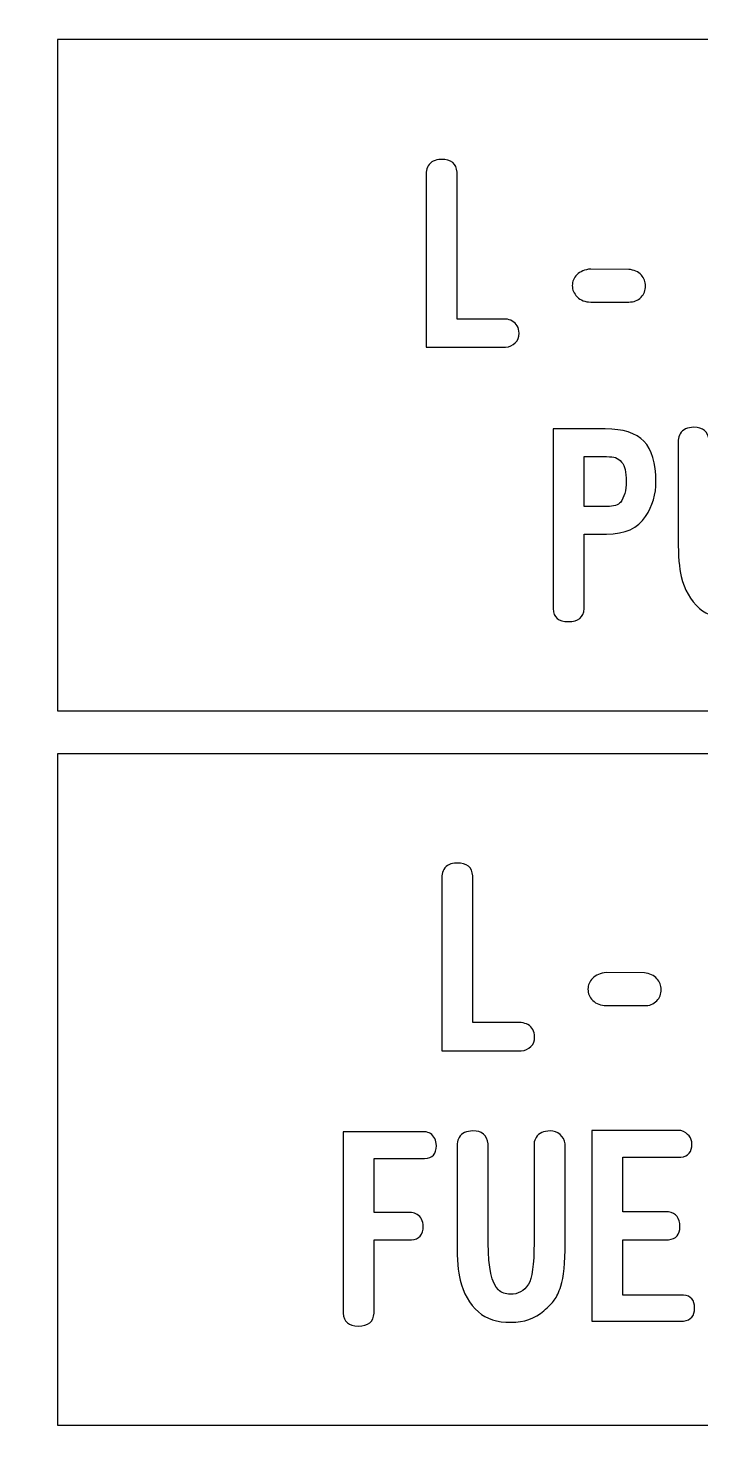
# Model space of a CAD drawing. Extents: x -224 to 225, y -79 to 79.
# Drawn here: x 127.49 to 138.26, y -34.39 to -11.7 of the extents above; entities that cross this region are included whole.
import ezdxf

# ---------------------------------------------------------------- set-up
doc = ezdxf.new("R2010")
doc.units = 0
doc.header["$MEASUREMENT"] = 0
doc.layers.add('PLAN_1', color=7, linetype='CONTINUOUS')

msp = doc.modelspace()

# ---------------------------------------------------------------- linework, layer by layer
at = {"layer": 'PLAN_1', "color": 250}
for points, knots in [([(223.9759, 78.3773), (223.9759, 78.3773), (80.9759, 78.3773), (80.9759, 78.3773), (80.9759, 78.3773), (80.4251, 78.3773), (79.9759, 77.9273), (79.9759, 77.3758), (79.9759, 77.3758), (79.9759, 77.3758), (79.9758, 71.3342), (79.9758, 71.3342), (79.9758, 71.3342), (79.9758, 70.7827), (80.4251, 70.3325), (80.9759, 70.3325), (80.9759, 70.3325), (80.9759, 70.3325), (84.7471, 70.3329), (84.7471, 70.3329), (84.7471, 70.3329), (84.7471, 70.3329), (84.7471, 70.3312), (84.7471, 70.3312), (84.7471, 70.3312), (84.7774, 70.3321), (84.8074, 70.3317), (84.8374, 70.3317), (84.8374, 70.3317), (88.2125, 70.3329), (90.9501, 67.5933), (90.9501, 64.2164), (90.9501, 64.2164), (90.9499, 60.8399), (88.2127, 58.101), (84.8374, 58.101), (84.8374, 58.101), (84.8072, 58.1014), (84.7774, 58.1018), (84.7474, 58.1024), (84.7474, 58.1024), (84.7474, 58.1024), (84.7471, 58.1014), (84.7471, 58.1014), (84.7471, 58.1014), (84.7471, 58.1014), (80.9759, 58.1014), (80.9759, 58.1014), (80.9759, 58.1014), (80.4251, 58.1014), (79.9759, 57.6514), (79.9759, 57.0999), (79.9759, 57.0999), (79.9759, 57.0999), (79.9758, -57.5), (79.9758, -57.5), (79.9758, -57.5), (79.9758, -58.0516), (80.4251, -58.5014), (80.9759, -58.5014), (80.9759, -58.5014), (80.9759, -58.5014), (84.7471, -58.5013), (84.7471, -58.5013), (84.7471, -58.5013), (84.7471, -58.5013), (84.7471, -58.502), (84.7471, -58.502), (84.7471, -58.502), (84.7774, -58.5013), (84.8074, -58.5014), (84.8374, -58.5014), (84.8374, -58.5014), (88.2125, -58.5013), (90.9501, -61.2399), (90.9501, -64.6167), (90.9501, -64.6167), (90.9499, -67.9901), (88.2177, -70.7272), (84.8467, -70.7321), (84.8467, -70.7321), (84.8397, -70.7321), (84.8338, -70.732), (84.8269, -70.7319), (84.8269, -70.7319), (84.8002, -70.7315), (84.7739, -70.7314), (84.7474, -70.7309), (84.7474, -70.7309), (84.7474, -70.7309), (84.7471, -70.7314), (84.7471, -70.7314), (84.7471, -70.7314), (84.7471, -70.7314), (80.9759, -70.7314), (80.9759, -70.7314), (80.9759, -70.7314), (80.4251, -70.7314), (79.9759, -71.181), (79.9759, -71.7325), (79.9759, -71.7325), (79.9759, -71.7325), (79.9758, -77.6209), (79.9758, -77.6209), (79.9758, -77.6209), (79.9758, -77.9033), (80.0791, -78.1466), (80.2822, -78.3424), (80.2822, -78.3424), (80.4854, -78.5379), (80.7318, -78.6325), (81.0136, -78.6218), (81.0136, -78.6218), (81.0136, -78.6218), (224.0136, -78.5346), (224.0136, -78.5346), (224.0136, -78.5346), (224.5508, -78.5142), (224.9758, -78.0725), (224.9758, -77.5342), (224.9758, -77.5342), (224.9758, -77.5342), (224.9758, -71.7378), (224.9758, -71.7378), (224.9758, -71.7378), (224.9758, -71.1866), (224.5266, -70.7368), (223.9758, -70.7368), (223.9758, -70.7368), (223.9758, -70.7368), (220.4778, -70.7365), (220.4778, -70.7365), (220.4778, -70.7365), (220.4778, -70.7365), (220.4778, -70.735), (220.4778, -70.735), (220.4778, -70.735), (220.4481, -70.7357), (220.4179, -70.7368), (220.3879, -70.7368), (220.3879, -70.7368), (217.0127, -70.7365), (214.2753, -67.9983), (214.2753, -64.6215), (214.2753, -64.6215), (214.2753, -61.2481), (217.0057, -58.5128), (220.3752, -58.506), (220.3752, -58.506), (220.381, -58.5058), (220.3857, -58.506), (220.3914, -58.5058), (220.3914, -58.5058), (220.4203, -58.5054), (220.4492, -58.5066), (220.4779, -58.5072), (220.4779, -58.5072), (220.4779, -58.5072), (220.4778, -58.505), (220.4778, -58.505), (220.4778, -58.505), (220.4778, -58.505), (223.9759, -58.505), (223.9759, -58.505), (223.9759, -58.505), (224.5267, -58.505), (224.9758, -58.0556), (224.9758, -57.5041), (224.9758, -57.5041), (224.9758, -57.5041), (224.9758, 57.096), (224.9758, 57.096), (224.9758, 57.096), (224.9758, 57.6478), (224.5266, 58.0971), (223.9758, 58.0971), (223.9758, 58.0971), (223.9758, 58.0971), (220.4778, 58.0973), (220.4778, 58.0973), (220.4778, 58.0973), (220.4778, 58.0973), (220.4778, 58.099), (220.4778, 58.099), (220.4778, 58.099), (220.4481, 58.0981), (220.4179, 58.0971), (220.3879, 58.0971), (220.3879, 58.0971), (217.0127, 58.0973), (214.2753, 60.8356), (214.2753, 64.2126), (214.2753, 64.2126), (214.2753, 67.5856), (217.0053, 70.3207), (220.3743, 70.3279), (220.3743, 70.3279), (220.3808, 70.3282), (220.386, 70.3279), (220.3923, 70.328), (220.3923, 70.328), (220.4209, 70.3288), (220.4495, 70.3274), (220.4779, 70.3268), (220.4779, 70.3268), (220.4779, 70.3268), (220.4778, 70.3291), (220.4778, 70.3291), (220.4778, 70.3291), (220.4778, 70.3291), (223.9759, 70.3291), (223.9759, 70.3291), (223.9759, 70.3291), (224.5267, 70.3291), (224.9758, 70.7785), (224.9758, 71.3299), (224.9758, 71.3299), (224.9758, 71.3299), (224.9758, 77.3759), (224.9758, 77.3759), (224.9758, 77.3759), (224.9758, 77.9276), (224.5265, 78.377), (223.9759, 78.3773)], [0, 0, 0, 0, 0.0175439, 0.0175439, 0.0175439, 0.0175439, 0.0350877, 0.0350877, 0.0350877, 0.0350877, 0.0526316, 0.0526316, 0.0526316, 0.0526316, 0.0701754, 0.0701754, 0.0701754, 0.0701754, 0.0877193, 0.0877193, 0.0877193, 0.0877193, 0.1052632, 0.1052632, 0.1052632, 0.1052632, 0.122807, 0.122807, 0.122807, 0.122807, 0.1403509, 0.1403509, 0.1403509, 0.1403509, 0.1578947, 0.1578947, 0.1578947, 0.1578947, 0.1754386, 0.1754386, 0.1754386, 0.1754386, 0.1929825, 0.1929825, 0.1929825, 0.1929825, 0.2105263, 0.2105263, 0.2105263, 0.2105263, 0.2280702, 0.2280702, 0.2280702, 0.2280702, 0.245614, 0.245614, 0.245614, 0.245614, 0.2631579, 0.2631579, 0.2631579, 0.2631579, 0.2807018, 0.2807018, 0.2807018, 0.2807018, 0.2982456, 0.2982456, 0.2982456, 0.2982456, 0.3157895, 0.3157895, 0.3157895, 0.3157895, 0.3333333, 0.3333333, 0.3333333, 0.3333333, 0.3508772, 0.3508772, 0.3508772, 0.3508772, 0.3684211, 0.3684211, 0.3684211, 0.3684211, 0.3859649, 0.3859649, 0.3859649, 0.3859649, 0.4035088, 0.4035088, 0.4035088, 0.4035088, 0.4210526, 0.4210526, 0.4210526, 0.4210526, 0.4385965, 0.4385965, 0.4385965, 0.4385965, 0.4561404, 0.4561404, 0.4561404, 0.4561404, 0.4736842, 0.4736842, 0.4736842, 0.4736842, 0.4912281, 0.4912281, 0.4912281, 0.4912281, 0.5087719, 0.5087719, 0.5087719, 0.5087719, 0.5263158, 0.5263158, 0.5263158, 0.5263158, 0.5438596, 0.5438596, 0.5438596, 0.5438596, 0.5614035, 0.5614035, 0.5614035, 0.5614035, 0.5789474, 0.5789474, 0.5789474, 0.5789474, 0.5964912, 0.5964912, 0.5964912, 0.5964912, 0.6140351, 0.6140351, 0.6140351, 0.6140351, 0.6315789, 0.6315789, 0.6315789, 0.6315789, 0.6491228, 0.6491228, 0.6491228, 0.6491228, 0.6666667, 0.6666667, 0.6666667, 0.6666667, 0.6842105, 0.6842105, 0.6842105, 0.6842105, 0.7017544, 0.7017544, 0.7017544, 0.7017544, 0.7192982, 0.7192982, 0.7192982, 0.7192982, 0.7368421, 0.7368421, 0.7368421, 0.7368421, 0.754386, 0.754386, 0.754386, 0.754386, 0.7719298, 0.7719298, 0.7719298, 0.7719298, 0.7894737, 0.7894737, 0.7894737, 0.7894737, 0.8070175, 0.8070175, 0.8070175, 0.8070175, 0.8245614, 0.8245614, 0.8245614, 0.8245614, 0.8421053, 0.8421053, 0.8421053, 0.8421053, 0.8596491, 0.8596491, 0.8596491, 0.8596491, 0.877193, 0.877193, 0.877193, 0.877193, 0.8947368, 0.8947368, 0.8947368, 0.8947368, 0.9122807, 0.9122807, 0.9122807, 0.9122807, 0.9298246, 0.9298246, 0.9298246, 0.9298246, 0.9473684, 0.9473684, 0.9473684, 0.9473684, 0.9649123, 0.9649123, 0.9649123, 0.9649123, 1, 1, 1, 1]), ([(101.9357, 69.1187), (101.9357, 69.1187), (203.0161, 69.1187), (203.0161, 69.1187), (203.0161, 69.1187), (203.0161, 69.1187), (203.0161, -69.3472), (203.0161, -69.3472), (203.0161, -69.3472), (203.0161, -69.3472), (101.9357, -69.3472), (101.9357, -69.3472), (101.9357, -69.3472), (101.9357, -69.3472), (101.9357, 69.1187), (101.9357, 69.1187)], [0, 0, 0, 0, 0.2, 0.2, 0.2, 0.2, 0.4, 0.4, 0.4, 0.4, 0.6, 0.6, 0.6, 0.6, 1, 1, 1, 1]), ([(127.9581, -11.878), (127.9581, -11.878), (152.0173, -11.878), (152.0173, -11.878), (152.0173, -11.878), (152.0173, -11.878), (152.0173, -22.6323), (152.0173, -22.6323), (152.0173, -22.6323), (152.0173, -22.6323), (127.9581, -22.6323), (127.9581, -22.6323), (127.9581, -22.6323), (127.9581, -22.6323), (127.9581, -11.878), (127.9581, -11.878)], [0, 0, 0, 0, 0.2, 0.2, 0.2, 0.2, 0.4, 0.4, 0.4, 0.4, 0.6, 0.6, 0.6, 0.6, 1, 1, 1, 1]), ([(127.9581, -23.3234), (127.9581, -23.3234), (152.0173, -23.3234), (152.0173, -23.3234), (152.0173, -23.3234), (152.0173, -23.3234), (152.0173, -34.0776), (152.0173, -34.0776), (152.0173, -34.0776), (152.0173, -34.0776), (127.9581, -34.0776), (127.9581, -34.0776), (127.9581, -34.0776), (127.9581, -34.0776), (127.9581, -23.3234), (127.9581, -23.3234)], [0, 0, 0, 0, 0.2, 0.2, 0.2, 0.2, 0.4, 0.4, 0.4, 0.4, 0.6, 0.6, 0.6, 0.6, 1, 1, 1, 1])]:
    msp.add_open_spline(points, degree=3, knots=knots, dxfattribs=at)
at = {"layer": 'PLAN_1', "color": 7}
for points, knots in [([(133.8624, -16.8101), (133.8624, -16.8101), (133.8624, -14.0054), (133.8624, -14.0054), (133.8624, -14.0054), (133.8676, -13.9659), (133.8783, -13.9316), (133.8961, -13.9031), (133.8961, -13.9031), (133.9368, -13.835), (134.0067, -13.8008), (134.1046, -13.8008), (134.1046, -13.8008), (134.2674, -13.7994), (134.3518, -13.8675), (134.3595, -14.0054), (134.3595, -14.0054), (134.3595, -14.0054), (134.3595, -16.3573), (134.3595, -16.3573), (134.3595, -16.3573), (134.3595, -16.3573), (135.1384, -16.3573), (135.1384, -16.3573), (135.1384, -16.3573), (135.1791, -16.3626), (135.2145, -16.3726), (135.2443, -16.3893), (135.2443, -16.3893), (135.315, -16.4287), (135.3511, -16.4947), (135.3524, -16.5863), (135.3524, -16.5863), (135.3551, -16.6484), (135.3352, -16.7001), (135.2933, -16.7401), (135.2933, -16.7401), (135.2521, -16.7807), (135.2005, -16.8036), (135.1382, -16.8101), (135.1382, -16.8101), (135.1382, -16.8101), (133.8624, -16.8101), (133.8624, -16.8101)], [0, 0, 0, 0, 0.0833333, 0.0833333, 0.0833333, 0.0833333, 0.1666667, 0.1666667, 0.1666667, 0.1666667, 0.25, 0.25, 0.25, 0.25, 0.3333333, 0.3333333, 0.3333333, 0.3333333, 0.4166667, 0.4166667, 0.4166667, 0.4166667, 0.5, 0.5, 0.5, 0.5, 0.5833333, 0.5833333, 0.5833333, 0.5833333, 0.6666667, 0.6666667, 0.6666667, 0.6666667, 0.75, 0.75, 0.75, 0.75, 0.8333333, 0.8333333, 0.8333333, 0.8333333, 1, 1, 1, 1]), ([(136.5013, -16.0853), (136.4116, -16.084), (136.339, -16.0561), (136.2831, -16.0015), (136.2831, -16.0015), (136.2324, -15.9504), (136.2068, -15.8903), (136.2068, -15.8209), (136.2068, -15.8209), (136.207, -15.7542), (136.231, -15.6969), (136.2793, -15.6492), (136.2793, -15.6492), (136.3316, -15.5958), (136.4058, -15.5653), (136.5011, -15.5565), (136.5011, -15.5565), (136.5011, -15.5565), (137.1103, -15.5621), (137.1103, -15.5621), (137.1103, -15.5621), (137.196, -15.5698), (137.2633, -15.6003), (137.3129, -15.6538), (137.3129, -15.6538), (137.3569, -15.702), (137.3784, -15.7598), (137.3784, -15.8286), (137.3784, -15.8286), (137.3785, -15.8977), (137.3555, -15.9576), (137.3097, -16.0072), (137.3097, -16.0072), (137.2591, -16.0605), (137.1921, -16.0866), (137.1101, -16.0853), (137.1101, -16.0853), (137.1101, -16.0853), (136.5013, -16.0853), (136.5013, -16.0853)], [0, 0, 0, 0, 0.0909091, 0.0909091, 0.0909091, 0.0909091, 0.1818182, 0.1818182, 0.1818182, 0.1818182, 0.2727273, 0.2727273, 0.2727273, 0.2727273, 0.3636364, 0.3636364, 0.3636364, 0.3636364, 0.4545455, 0.4545455, 0.4545455, 0.4545455, 0.5454545, 0.5454545, 0.5454545, 0.5454545, 0.6363636, 0.6363636, 0.6363636, 0.6363636, 0.7272727, 0.7272727, 0.7272727, 0.7272727, 0.8181818, 0.8181818, 0.8181818, 0.8181818, 1, 1, 1, 1]), ([(137.3819, -19.5216), (137.2619, -19.7093), (137.0526, -19.8027), (136.7564, -19.8027), (136.7564, -19.8027), (136.7564, -19.8027), (136.3949, -19.8027), (136.3949, -19.8027), (136.3949, -19.8027), (136.3949, -19.8027), (136.3949, -20.9972), (136.3949, -20.9972), (136.3949, -20.9972), (136.3883, -21.1365), (136.3044, -21.2057), (136.1436, -21.2057), (136.1436, -21.2057), (135.9859, -21.2057), (135.9039, -21.1365), (135.8975, -20.9972), (135.8975, -20.9972), (135.8975, -20.9972), (135.8976, -18.1176), (135.8976, -18.1176), (135.8976, -18.1176), (135.8976, -18.1176), (136.7342, -18.1176), (136.7342, -18.1176), (136.7342, -18.1176), (137.0196, -18.1176), (137.2268, -18.1837), (137.3552, -18.316), (137.3552, -18.316), (137.4837, -18.4481), (137.5478, -18.6637), (137.5478, -18.9631), (137.5478, -18.9631), (137.5478, -19.1626), (137.4925, -19.3489), (137.3819, -19.5216)], [0, 0, 0, 0, 0.0909091, 0.0909091, 0.0909091, 0.0909091, 0.1818182, 0.1818182, 0.1818182, 0.1818182, 0.2727273, 0.2727273, 0.2727273, 0.2727273, 0.3636364, 0.3636364, 0.3636364, 0.3636364, 0.4545455, 0.4545455, 0.4545455, 0.4545455, 0.5454545, 0.5454545, 0.5454545, 0.5454545, 0.6363636, 0.6363636, 0.6363636, 0.6363636, 0.7272727, 0.7272727, 0.7272727, 0.7272727, 0.8181818, 0.8181818, 0.8181818, 0.8181818, 1, 1, 1, 1]), ([(139.5655, -20.5796), (139.5344, -20.6773), (139.4993, -20.7525), (139.4612, -20.8047), (139.4612, -20.8047), (139.429, -20.8484), (139.3728, -20.9051), (139.2934, -20.9743), (139.2934, -20.9743), (139.1518, -21.097), (138.9762, -21.1586), (138.7664, -21.1586), (138.7664, -21.1586), (138.5428, -21.1585), (138.3697, -21.1034), (138.2464, -20.9928), (138.2464, -20.9928), (138.1003, -20.8611), (138.0017, -20.6921), (137.9521, -20.4842), (137.9521, -20.4842), (137.9199, -20.3494), (137.9038, -20.1523), (137.9038, -19.8944), (137.9038, -19.8944), (137.9038, -19.8944), (137.9038, -18.298), (137.9038, -18.298), (137.9038, -18.298), (137.9078, -18.2586), (137.9177, -18.2243), (137.9355, -18.1958), (137.9355, -18.1958), (137.9788, -18.1277), (138.0525, -18.0928), (138.1568, -18.0916), (138.1568, -18.0916), (138.2985, -18.0902), (138.3805, -18.1589), (138.4028, -18.2981), (138.4028, -18.2981), (138.4028, -18.2981), (138.4029, -19.8923), (138.4029, -19.8923), (138.4029, -19.8923), (138.4029, -20.2871), (138.4574, -20.5363), (138.5668, -20.6394), (138.5668, -20.6394), (138.6152, -20.685), (138.6793, -20.7086), (138.7588, -20.7098), (138.7588, -20.7098), (138.8803, -20.711), (138.9762, -20.6578), (139.0454, -20.5496), (139.0454, -20.5496), (139.1065, -20.4556), (139.137, -20.2363), (139.137, -19.8923), (139.137, -19.8923), (139.137, -19.8923), (139.1371, -18.298), (139.1371, -18.298), (139.1371, -18.298), (139.1409, -18.2586), (139.1516, -18.2243), (139.1707, -18.1958), (139.1707, -18.1958), (139.2139, -18.1277), (139.2883, -18.0928), (139.3938, -18.0916), (139.3938, -18.0916), (139.4562, -18.0916), (139.5089, -18.1105), (139.5534, -18.1493), (139.5534, -18.1493), (139.5973, -18.1873), (139.6239, -18.237), (139.6341, -18.2981), (139.6341, -18.2981), (139.6341, -18.2981), (139.6342, -19.8944), (139.6342, -19.8944), (139.6342, -19.8944), (139.6342, -20.2044), (139.6112, -20.4328), (139.5655, -20.5796)], [0, 0, 0, 0, 0.0434783, 0.0434783, 0.0434783, 0.0434783, 0.0869565, 0.0869565, 0.0869565, 0.0869565, 0.1304348, 0.1304348, 0.1304348, 0.1304348, 0.173913, 0.173913, 0.173913, 0.173913, 0.2173913, 0.2173913, 0.2173913, 0.2173913, 0.2608696, 0.2608696, 0.2608696, 0.2608696, 0.3043478, 0.3043478, 0.3043478, 0.3043478, 0.3478261, 0.3478261, 0.3478261, 0.3478261, 0.3913043, 0.3913043, 0.3913043, 0.3913043, 0.4347826, 0.4347826, 0.4347826, 0.4347826, 0.4782609, 0.4782609, 0.4782609, 0.4782609, 0.5217391, 0.5217391, 0.5217391, 0.5217391, 0.5652174, 0.5652174, 0.5652174, 0.5652174, 0.6086957, 0.6086957, 0.6086957, 0.6086957, 0.6521739, 0.6521739, 0.6521739, 0.6521739, 0.6956522, 0.6956522, 0.6956522, 0.6956522, 0.7391304, 0.7391304, 0.7391304, 0.7391304, 0.7826087, 0.7826087, 0.7826087, 0.7826087, 0.826087, 0.826087, 0.826087, 0.826087, 0.8695652, 0.8695652, 0.8695652, 0.8695652, 0.9130435, 0.9130435, 0.9130435, 0.9130435, 1, 1, 1, 1]), ([(137.0527, -18.7691), (137.0293, -18.6725), (136.9769, -18.6083), (136.8975, -18.5772), (136.8975, -18.5772), (136.8727, -18.5676), (136.8244, -18.5625), (136.7525, -18.5625), (136.7525, -18.5625), (136.7525, -18.5625), (136.3949, -18.5625), (136.3949, -18.5625), (136.3949, -18.5625), (136.3949, -18.5625), (136.3949, -19.3596), (136.3949, -19.3596), (136.3949, -19.3596), (136.3949, -19.3596), (136.7602, -19.3596), (136.7602, -19.3596), (136.7602, -19.3596), (136.8715, -19.3596), (136.9445, -19.3381), (136.9776, -19.2942), (136.9776, -19.2942), (137.04, -19.2134), (137.071, -19.1035), (137.071, -18.9631), (137.071, -18.9631), (137.0712, -18.8847), (137.0647, -18.8199), (137.0527, -18.7691)], [0, 0, 0, 0, 0.1111111, 0.1111111, 0.1111111, 0.1111111, 0.2222222, 0.2222222, 0.2222222, 0.2222222, 0.3333333, 0.3333333, 0.3333333, 0.3333333, 0.4444444, 0.4444444, 0.4444444, 0.4444444, 0.5555556, 0.5555556, 0.5555556, 0.5555556, 0.6666667, 0.6666667, 0.6666667, 0.6666667, 0.7777778, 0.7777778, 0.7777778, 0.7777778, 1, 1, 1, 1]), ([(134.1135, -28.0829), (134.1135, -28.0829), (134.1135, -25.2782), (134.1135, -25.2782), (134.1135, -25.2782), (134.1184, -25.2388), (134.1292, -25.2044), (134.147, -25.1759), (134.147, -25.1759), (134.1877, -25.1077), (134.2576, -25.0736), (134.3555, -25.0736), (134.3555, -25.0736), (134.5183, -25.0721), (134.6027, -25.1403), (134.6104, -25.2782), (134.6104, -25.2782), (134.6104, -25.2782), (134.6105, -27.6302), (134.6105, -27.6302), (134.6105, -27.6302), (134.6105, -27.6302), (135.3892, -27.6302), (135.3892, -27.6302), (135.3892, -27.6302), (135.4299, -27.6353), (135.4654, -27.6454), (135.4952, -27.6621), (135.4952, -27.6621), (135.5658, -27.7014), (135.602, -27.7675), (135.6033, -27.8591), (135.6033, -27.8591), (135.6061, -27.9214), (135.5861, -27.9729), (135.5442, -28.0129), (135.5442, -28.0129), (135.5029, -28.0534), (135.4514, -28.0764), (135.3891, -28.0829), (135.3891, -28.0829), (135.3891, -28.0829), (134.1135, -28.0829), (134.1135, -28.0829)], [0, 0, 0, 0, 0.0833333, 0.0833333, 0.0833333, 0.0833333, 0.1666667, 0.1666667, 0.1666667, 0.1666667, 0.25, 0.25, 0.25, 0.25, 0.3333333, 0.3333333, 0.3333333, 0.3333333, 0.4166667, 0.4166667, 0.4166667, 0.4166667, 0.5, 0.5, 0.5, 0.5, 0.5833333, 0.5833333, 0.5833333, 0.5833333, 0.6666667, 0.6666667, 0.6666667, 0.6666667, 0.75, 0.75, 0.75, 0.75, 0.8333333, 0.8333333, 0.8333333, 0.8333333, 1, 1, 1, 1]), ([(136.7521, -27.3581), (136.6626, -27.3567), (136.5899, -27.3289), (136.534, -27.2743), (136.534, -27.2743), (136.4832, -27.2233), (136.4577, -27.1631), (136.4577, -27.0937), (136.4577, -27.0937), (136.4578, -27.0269), (136.4819, -26.9697), (136.5302, -26.922), (136.5302, -26.922), (136.5824, -26.8687), (136.6567, -26.8382), (136.752, -26.8293), (136.752, -26.8293), (136.752, -26.8293), (137.3611, -26.8348), (137.3611, -26.8348), (137.3611, -26.8348), (137.4468, -26.8427), (137.5142, -26.8731), (137.5638, -26.9266), (137.5638, -26.9266), (137.6077, -26.9747), (137.6293, -27.0326), (137.6293, -27.1014), (137.6293, -27.1014), (137.6294, -27.1706), (137.6064, -27.2303), (137.5606, -27.2799), (137.5606, -27.2799), (137.5099, -27.3333), (137.443, -27.3595), (137.361, -27.3581), (137.361, -27.3581), (137.361, -27.3581), (136.7521, -27.3581), (136.7521, -27.3581)], [0, 0, 0, 0, 0.0909091, 0.0909091, 0.0909091, 0.0909091, 0.1818182, 0.1818182, 0.1818182, 0.1818182, 0.2727273, 0.2727273, 0.2727273, 0.2727273, 0.3636364, 0.3636364, 0.3636364, 0.3636364, 0.4545455, 0.4545455, 0.4545455, 0.4545455, 0.5454545, 0.5454545, 0.5454545, 0.5454545, 0.6363636, 0.6363636, 0.6363636, 0.6363636, 0.7272727, 0.7272727, 0.7272727, 0.7272727, 0.8181818, 0.8181818, 0.8181818, 0.8181818, 1, 1, 1, 1]), ([(133.0288, -29.8041), (133.0288, -29.8041), (133.0288, -30.6698), (133.0288, -30.6698), (133.0288, -30.6698), (133.0288, -30.6698), (133.6289, -30.6698), (133.6289, -30.6698), (133.6289, -30.6698), (133.6646, -30.6763), (133.6955, -30.6871), (133.7216, -30.7036), (133.7216, -30.7036), (133.784, -30.743), (133.8157, -30.8067), (133.8163, -30.8932), (133.8163, -30.8932), (133.8178, -31.0298), (133.7553, -31.1016), (133.6288, -31.1093), (133.6288, -31.1093), (133.6288, -31.1093), (133.0288, -31.1093), (133.0288, -31.1093), (133.0288, -31.1093), (133.0288, -31.1093), (133.0288, -32.2826), (133.0288, -32.2826), (133.0288, -32.2826), (133.0199, -32.4232), (132.9359, -32.4925), (132.7757, -32.4912), (132.7757, -32.4912), (132.624, -32.4899), (132.5431, -32.4206), (132.5316, -32.2827), (132.5316, -32.2827), (132.5316, -32.2827), (132.5317, -29.3776), (132.5317, -29.3776), (132.5317, -29.3776), (132.5317, -29.3776), (133.8392, -29.3776), (133.8392, -29.3776), (133.8392, -29.3776), (133.8749, -29.3815), (133.906, -29.3911), (133.932, -29.4075), (133.932, -29.4075), (133.9944, -29.4469), (134.0261, -29.5117), (134.0274, -29.6015), (134.0274, -29.6015), (134.0275, -29.733), (133.9644, -29.8004), (133.8392, -29.8042), (133.8392, -29.8042), (133.8392, -29.8042), (133.0288, -29.8041), (133.0288, -29.8041)], [0, 0, 0, 0, 0.0625, 0.0625, 0.0625, 0.0625, 0.125, 0.125, 0.125, 0.125, 0.1875, 0.1875, 0.1875, 0.1875, 0.25, 0.25, 0.25, 0.25, 0.3125, 0.3125, 0.3125, 0.3125, 0.375, 0.375, 0.375, 0.375, 0.4375, 0.4375, 0.4375, 0.4375, 0.5, 0.5, 0.5, 0.5, 0.5625, 0.5625, 0.5625, 0.5625, 0.625, 0.625, 0.625, 0.625, 0.6875, 0.6875, 0.6875, 0.6875, 0.75, 0.75, 0.75, 0.75, 0.8125, 0.8125, 0.8125, 0.8125, 0.875, 0.875, 0.875, 0.875, 1, 1, 1, 1]), ([(136.0222, -31.8523), (135.9911, -31.9501), (135.956, -32.0253), (135.9179, -32.0775), (135.9179, -32.0775), (135.8855, -32.1212), (135.8295, -32.1779), (135.7501, -32.2472), (135.7501, -32.2472), (135.6085, -32.3697), (135.4329, -32.4314), (135.2231, -32.4314), (135.2231, -32.4314), (134.9995, -32.4314), (134.8264, -32.3762), (134.7031, -32.2656), (134.7031, -32.2656), (134.557, -32.1339), (134.4584, -31.9649), (134.4088, -31.757), (134.4088, -31.757), (134.3766, -31.6221), (134.3605, -31.4251), (134.3605, -31.1672), (134.3605, -31.1672), (134.3605, -31.1672), (134.3605, -29.5709), (134.3605, -29.5709), (134.3605, -29.5709), (134.3645, -29.5314), (134.3744, -29.4971), (134.3922, -29.4686), (134.3922, -29.4686), (134.4355, -29.4004), (134.5092, -29.3656), (134.6135, -29.3644), (134.6135, -29.3644), (134.7554, -29.3629), (134.8372, -29.4317), (134.8595, -29.5709), (134.8595, -29.5709), (134.8595, -29.5709), (134.8596, -31.165), (134.8596, -31.165), (134.8596, -31.165), (134.8596, -31.5598), (134.9141, -31.8091), (135.0235, -31.9122), (135.0235, -31.9122), (135.0719, -31.9578), (135.136, -31.9814), (135.2155, -31.9826), (135.2155, -31.9826), (135.337, -31.9839), (135.4329, -31.9305), (135.5021, -31.8224), (135.5021, -31.8224), (135.5632, -31.7285), (135.5937, -31.5091), (135.5937, -31.1651), (135.5937, -31.1651), (135.5937, -31.1651), (135.5938, -29.5709), (135.5938, -29.5709), (135.5938, -29.5709), (135.5976, -29.5314), (135.6083, -29.4971), (135.6274, -29.4686), (135.6274, -29.4686), (135.6706, -29.4004), (135.745, -29.3656), (135.8505, -29.3644), (135.8505, -29.3644), (135.9129, -29.3643), (135.9656, -29.3833), (136.0101, -29.4221), (136.0101, -29.4221), (136.054, -29.4601), (136.0806, -29.5098), (136.0908, -29.5709), (136.0908, -29.5709), (136.0908, -29.5709), (136.0909, -31.1671), (136.0909, -31.1671), (136.0909, -31.1671), (136.0909, -31.4774), (136.0679, -31.7056), (136.0222, -31.8523)], [0, 0, 0, 0, 0.0434783, 0.0434783, 0.0434783, 0.0434783, 0.0869565, 0.0869565, 0.0869565, 0.0869565, 0.1304348, 0.1304348, 0.1304348, 0.1304348, 0.173913, 0.173913, 0.173913, 0.173913, 0.2173913, 0.2173913, 0.2173913, 0.2173913, 0.2608696, 0.2608696, 0.2608696, 0.2608696, 0.3043478, 0.3043478, 0.3043478, 0.3043478, 0.3478261, 0.3478261, 0.3478261, 0.3478261, 0.3913043, 0.3913043, 0.3913043, 0.3913043, 0.4347826, 0.4347826, 0.4347826, 0.4347826, 0.4782609, 0.4782609, 0.4782609, 0.4782609, 0.5217391, 0.5217391, 0.5217391, 0.5217391, 0.5652174, 0.5652174, 0.5652174, 0.5652174, 0.6086957, 0.6086957, 0.6086957, 0.6086957, 0.6521739, 0.6521739, 0.6521739, 0.6521739, 0.6956522, 0.6956522, 0.6956522, 0.6956522, 0.7391304, 0.7391304, 0.7391304, 0.7391304, 0.7826087, 0.7826087, 0.7826087, 0.7826087, 0.826087, 0.826087, 0.826087, 0.826087, 0.8695652, 0.8695652, 0.8695652, 0.8695652, 0.9130435, 0.9130435, 0.9130435, 0.9130435, 1, 1, 1, 1]), ([(136.5205, -32.4111), (136.5205, -32.4111), (136.5205, -29.3585), (136.5205, -29.3585), (136.5205, -29.3585), (136.5205, -29.3585), (137.9471, -29.3585), (137.9471, -29.3585), (137.9471, -29.3585), (138.0653, -29.403), (138.1237, -29.4756), (138.1237, -29.5748), (138.1237, -29.5748), (138.1239, -29.7012), (138.0652, -29.7725), (137.947, -29.7871), (137.947, -29.7871), (137.947, -29.7871), (137.0178, -29.7871), (137.0178, -29.7871), (137.0178, -29.7871), (137.0178, -29.7871), (137.0178, -30.6624), (137.0178, -30.6624), (137.0178, -30.6624), (137.0178, -30.6624), (137.75, -30.6624), (137.75, -30.6624), (137.75, -30.6624), (137.8703, -30.6794), (137.9305, -30.7578), (137.9305, -30.897), (137.9305, -30.897), (137.9306, -31.0246), (137.8701, -31.096), (137.7499, -31.1093), (137.7499, -31.1093), (137.7499, -31.1093), (137.0178, -31.1093), (137.0178, -31.1093), (137.0178, -31.1093), (137.0178, -31.1093), (137.0178, -31.9941), (137.0178, -31.9941), (137.0178, -31.9941), (137.0178, -31.9941), (137.9897, -31.9941), (137.9897, -31.9941), (137.9897, -31.9941), (138.1078, -32.0055), (138.1669, -32.0743), (138.1669, -32.2008), (138.1669, -32.2008), (138.1669, -32.3285), (138.1078, -32.3985), (137.9902, -32.4112), (137.9902, -32.4112), (137.9902, -32.4112), (136.5205, -32.4111), (136.5205, -32.4111)], [0, 0, 0, 0, 0.0625, 0.0625, 0.0625, 0.0625, 0.125, 0.125, 0.125, 0.125, 0.1875, 0.1875, 0.1875, 0.1875, 0.25, 0.25, 0.25, 0.25, 0.3125, 0.3125, 0.3125, 0.3125, 0.375, 0.375, 0.375, 0.375, 0.4375, 0.4375, 0.4375, 0.4375, 0.5, 0.5, 0.5, 0.5, 0.5625, 0.5625, 0.5625, 0.5625, 0.625, 0.625, 0.625, 0.625, 0.6875, 0.6875, 0.6875, 0.6875, 0.75, 0.75, 0.75, 0.75, 0.8125, 0.8125, 0.8125, 0.8125, 0.875, 0.875, 0.875, 0.875, 1, 1, 1, 1])]:
    msp.add_open_spline(points, degree=3, knots=knots, dxfattribs=at)

doc.saveas('drawing.dxf')
